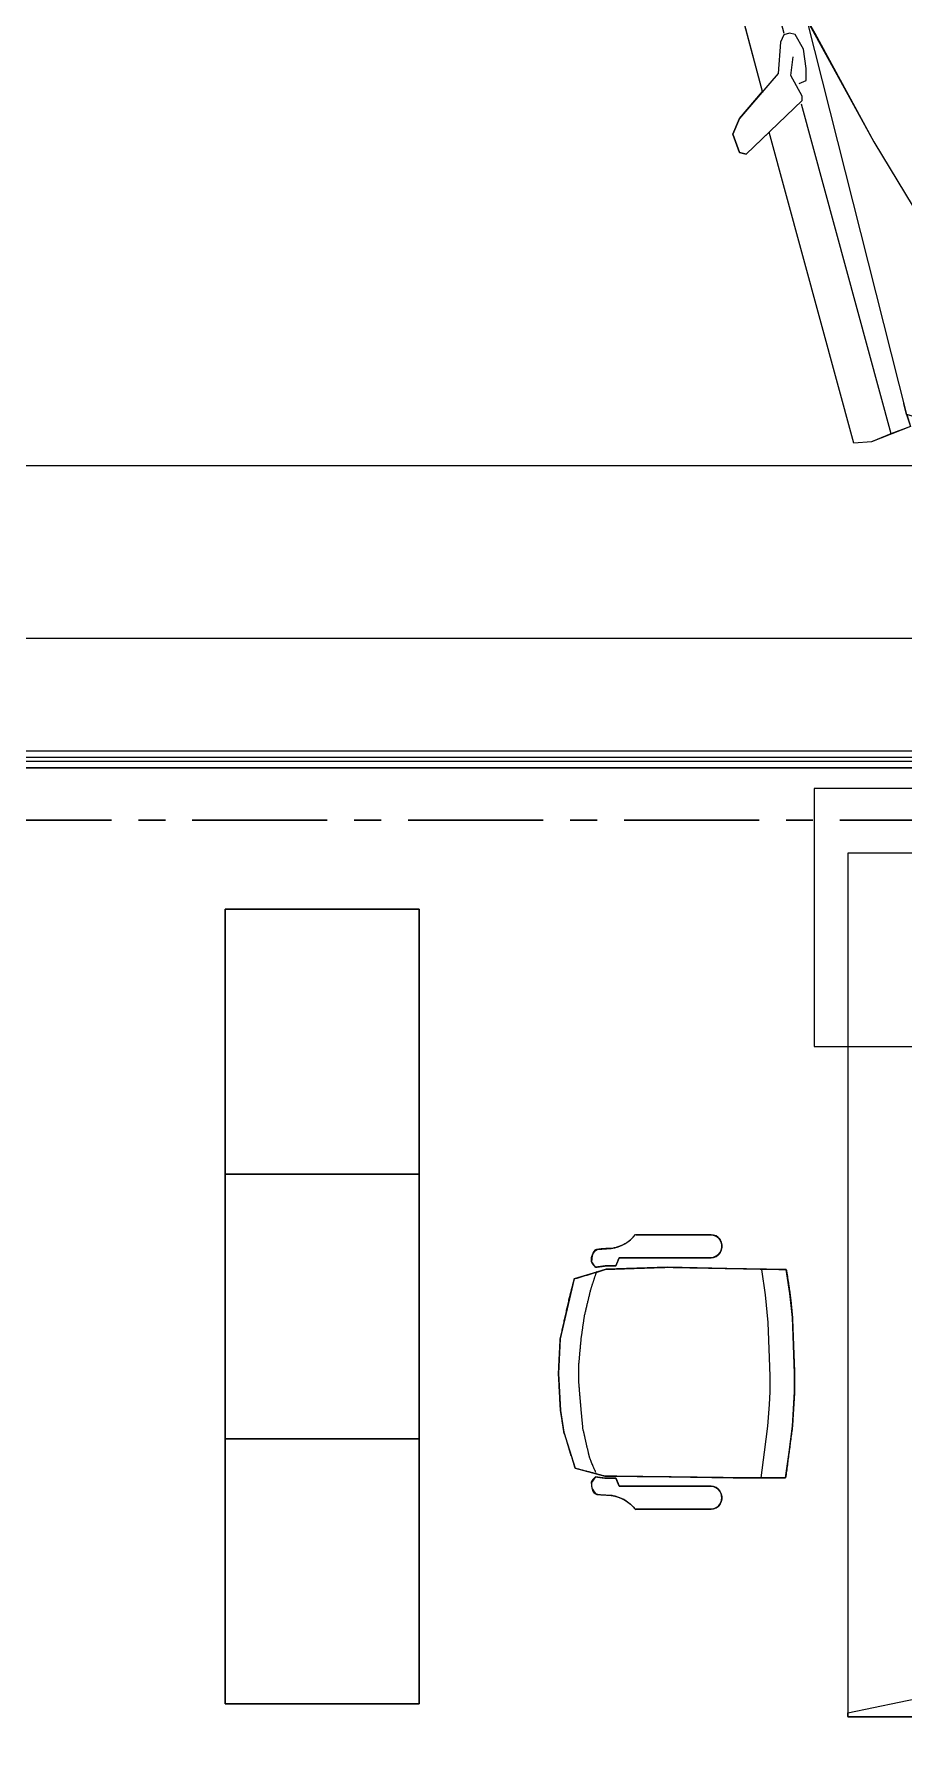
# Model space of a CAD drawing. Extents: x -2598 to 23780, y 0 to 8114.
# Drawn here: x 1315 to 1516.4, y 1128.3 to 1524.9 of the extents above; entities that cross this region are included whole.
import ezdxf

# ---------------------------------------------------------------- set-up
doc = ezdxf.new("R2010")
doc.units = 0
doc.header["$LTSCALE"] = 25
doc.header["$MEASUREMENT"] = 0
doc.linetypes.add('CENTER', pattern=[2, 1.25, -0.25, 0.25, -0.25])
doc.layers.get('0').update_dxf_attribs({"color": 9, "lineweight": 9})
for name, color, linetype, lineweight in [('04', 9, 'Continuous', 9), ('05', 9, 'Continuous', 9), ('06D', 9, 'Continuous', 9), ('10', 9, 'Continuous', 9), ('15', 9, 'Continuous', 9), ('40', 9, 'Continuous', 9), ('40B', 9, 'Continuous', 9), ('E-KABLO', 7, 'Continuous', 30)]:
    doc.layers.add(name, color=color, linetype=linetype, lineweight=lineweight)

# ---------------------------------------------------------------- blocks, each defined once
blk = doc.blocks.new('Group-323-1')
for p, q in [((384784.0265, 69368.5095), (384784.2703, 69368.527)), ((384784.2703, 69368.527), (384784.4021, 69368.5228)), ((384784.4021, 69368.5228), (384784.7363, 69368.4631)), ((384783.5713, 69368.4048), (384783.609, 69368.4878)), ((384783.609, 69368.4878), (384783.6313, 69368.4913)), ((384783.6313, 69368.4913), (384783.6593, 69368.4854)), ((384783.6449, 69368.4667), (384783.663, 69368.4998)), ((384783.663, 69368.4998), (384783.7403, 69368.5033)), ((384783.7049, 69368.5004), (384784.6228, 69368.2891)), ((384783.7403, 69368.5033), (384784.0265, 69368.5095)), ((384783.5745, 69368.4113), (384783.6449, 69368.4667)), ((384783.631, 69368.4558), (384783.7074, 69368.4395)), ((384783.7131, 69368.4511), (384783.7105, 69368.438)), ((384783.7105, 69368.438), (384783.7223, 69368.4231)), ((384783.7219, 69368.4612), (384783.7131, 69368.4511)), ((384783.7613, 69368.4632), (384783.7219, 69368.4612)), ((384783.8035, 69368.4477), (384783.7613, 69368.4632)), ((384783.8281, 69368.4354), (384783.8035, 69368.4477)), ((384784.7363, 69368.4631), (384784.715, 69368.4056)), ((384783.7223, 69368.4231), (384783.784, 69368.3851)), ((384783.8016, 69368.4089), (384783.766, 69368.4339)), ((384783.8561, 69368.4106), (384783.8016, 69368.4089)), ((384783.8271, 69368.4179), (384783.8281, 69368.4354)), ((384783.8654, 69368.406), (384783.8561, 69368.4106)), ((384783.9165, 69368.2343), (384783.8654, 69368.406)), ((384783.871, 69368.4001), (384784.645, 69368.2361)), ((384784.715, 69368.4056), (384784.6751, 69368.3445)), ((384783.8082, 69368.3333), (384783.5708, 69368.3847)), ((384783.784, 69368.3851), (384783.7954, 69368.3578)), ((384783.7954, 69368.3578), (384783.8361, 69368.258)), ((384784.6751, 69368.3445), (384784.6231, 69368.2893)), ((384784.626, 69368.1499), (384783.8955, 69368.3044)), ((384784.6228, 69368.2891), (384784.5969, 69368.2948)), ((384784.6231, 69368.2893), (384784.6514, 69368.2844)), ((384784.6514, 69368.2844), (384784.6458, 69368.2359)), ((384783.8361, 69368.258), (384783.8613, 69368.2275)), ((384783.8613, 69368.2275), (384783.9062, 69368.2214)), ((384783.9062, 69368.2214), (384783.9165, 69368.2343)), ((384784.6458, 69368.2359), (384784.642, 69368.1874)), ((384784.642, 69368.1874), (384784.626, 69368.1499))]:
    blk.add_line(p, q)
blk.add_lwpolyline([(384783.6295, 69368.491), (384783.6556, 69368.4862), (384783.663, 69368.4998), (384784.0265, 69368.5095), (384784.2703, 69368.527), (384784.4021, 69368.5228), (384784.7363, 69368.4631), (384784.715, 69368.4056), (384784.6751, 69368.3445), (384784.6228, 69368.2891), (384784.6514, 69368.2844), (384784.642, 69368.1874), (384784.626, 69368.1499), (384783.8955, 69368.3044), (384783.9165, 69368.2343), (384783.9062, 69368.2214), (384783.8613, 69368.2275), (384783.8361, 69368.258), (384783.8051, 69368.334), (384783.5708, 69368.3847)], close=True)
blk = doc.blocks.new('p-audi_arac')
at = {"layer": '06D', "lineweight": 0, "flags": 128}
blk.add_lwpolyline([(695.6, 0.8), (-4.4, 0.8), (-4.4, 400.8), (695.6, 400.8)], close=True, dxfattribs=at)
at = {"layer": '04', "xscale": 99.99999999999999, "yscale": 99.99999999999999, "zscale": 99.99999999999999, "rotation": 117.1763778173343}
blk.add_blockref('Group-323-1', (23745751.03, -31061967.79), dxfattribs=at)
blk = doc.blocks.new('Group-41-1')
for p, q in [((384804.5645, 69162.035), (384804.5645, 69161.585)), ((384805.1779, 69162.035), (384804.5645, 69162.035)), ((384805.1779, 69161.585), (384805.1779, 69162.035)), ((384804.5645, 69161.585), (384805.1779, 69161.585))]:
    blk.add_line(p, q)
at = {"flags": 128}
blk.add_lwpolyline([(384804.5645, 69162.035), (384805.1779, 69162.035), (384805.1779, 69161.585), (384804.5645, 69161.585)], close=True, dxfattribs=at)
blk = doc.blocks.new('Group-42-1')
at = {"layer": '05', "color": 7}
for p in [(-1.2267, 0), (-0.6133, 0), (0, 0)]:
    blk.add_blockref('Group-41-1', p, dxfattribs=at)
blk = doc.blocks.new('Group-258-1')
at = {"linetype": 'Continuous'}
for p, q in [((384800.0983, 69164.505), (384800.0936, 69164.5084)), ((384800.71, 69164.505), (384800.7146, 69164.5084)), ((384800.2257, 69164.3995), (384800.1668, 69164.4084)), ((384800.6491, 69164.4097), (384800.5895, 69164.4019)), ((384800.2892, 69164.3936), (384800.2257, 69164.3995)), ((384800.3717, 69164.3904), (384800.2892, 69164.3936)), ((384800.4137, 69164.389), (384800.3717, 69164.3904)), ((384800.4502, 69164.389), (384800.4137, 69164.389)), ((384800.4792, 69164.3908), (384800.4502, 69164.389)), ((384800.5299, 69164.394), (384800.4792, 69164.3908)), ((384800.5895, 69164.4019), (384800.5299, 69164.394))]:
    blk.add_line(p, q, dxfattribs=at)
at = {"linetype": 'Continuous', "flags": 128}
for points in [[(384800.0862, 69164.6997), (384800.0862, 69164.6409), (384800.0862, 69164.6409)], [(384800.722, 69164.6997), (384800.722, 69164.6409), (384800.722, 69164.6409)], [(384800.0862, 69164.6409), (384800.0862, 69164.5259), (384800.0862, 69164.6409)], [(384800.1395, 69164.5259), (384800.1395, 69164.6409), (384800.1395, 69164.6409)], [(384800.6687, 69164.5259), (384800.6687, 69164.6409), (384800.6687, 69164.6409)], [(384800.722, 69164.6409), (384800.722, 69164.5259), (384800.722, 69164.6409)], [(384800.0862, 69164.5259), (384800.0862, 69164.5259), (384800.087, 69164.52)], [(384800.0862, 69164.5259), (384800.087, 69164.52), (384800.087, 69164.52)], [(384800.1387, 69164.52), (384800.1387, 69164.52), (384800.1395, 69164.5259)], [(384800.1387, 69164.52), (384800.1395, 69164.5259), (384800.1395, 69164.5259)], [(384800.6695, 69164.52), (384800.6695, 69164.52), (384800.6687, 69164.5259)], [(384800.6695, 69164.52), (384800.6687, 69164.5259), (384800.6687, 69164.5259)], [(384800.722, 69164.5259), (384800.722, 69164.5259), (384800.7213, 69164.52)], [(384800.722, 69164.5259), (384800.7213, 69164.52), (384800.7213, 69164.52)], [(384800.087, 69164.52), (384800.087, 69164.52), (384800.0892, 69164.5143)], [(384800.087, 69164.52), (384800.0892, 69164.5143), (384800.0892, 69164.5143)], [(384800.0892, 69164.5143), (384800.0892, 69164.5143), (384800.0929, 69164.5094)], [(384800.0892, 69164.5143), (384800.0936, 69164.5084), (384800.0929, 69164.5094)], [(384800.0977, 69164.5054), (384800.0977, 69164.5054), (384800.1034, 69164.5026)], [(384800.0977, 69164.5054), (384800.1034, 69164.5026), (384800.1034, 69164.5026)], [(384800.1034, 69164.5026), (384800.1034, 69164.5026), (384800.1096, 69164.5011)], [(384800.1034, 69164.5026), (384800.1096, 69164.5011), (384800.1096, 69164.5011)], [(384800.1096, 69164.5011), (384800.1096, 69164.5011), (384800.1161, 69164.5011)], [(384800.1096, 69164.5011), (384800.1161, 69164.5011), (384800.1161, 69164.5011)], [(384800.1161, 69164.5011), (384800.1161, 69164.5011), (384800.1223, 69164.5026)], [(384800.1161, 69164.5011), (384800.1223, 69164.5026), (384800.1223, 69164.5026)], [(384800.1223, 69164.5026), (384800.1223, 69164.5026), (384800.128, 69164.5054)], [(384800.1223, 69164.5026), (384800.128, 69164.5054), (384800.128, 69164.5054)], [(384800.128, 69164.5054), (384800.128, 69164.5054), (384800.1328, 69164.5094)], [(384800.128, 69164.5054), (384800.1328, 69164.5094), (384800.1328, 69164.5094)], [(384800.1328, 69164.5094), (384800.1328, 69164.5094), (384800.1365, 69164.5143)], [(384800.1328, 69164.5094), (384800.1365, 69164.5143), (384800.1365, 69164.5143)], [(384800.1365, 69164.5143), (384800.1365, 69164.5143), (384800.1387, 69164.52)], [(384800.1365, 69164.5143), (384800.1387, 69164.52), (384800.1387, 69164.52)], [(384800.6718, 69164.5143), (384800.6718, 69164.5143), (384800.6695, 69164.52)], [(384800.6718, 69164.5143), (384800.6695, 69164.52), (384800.6695, 69164.52)], [(384800.6754, 69164.5094), (384800.6754, 69164.5094), (384800.6718, 69164.5143)], [(384800.6754, 69164.5094), (384800.6718, 69164.5143), (384800.6718, 69164.5143)], [(384800.6802, 69164.5054), (384800.6802, 69164.5054), (384800.6754, 69164.5094)], [(384800.6802, 69164.5054), (384800.6754, 69164.5094), (384800.6754, 69164.5094)], [(384800.6859, 69164.5026), (384800.6859, 69164.5026), (384800.6802, 69164.5054)], [(384800.6859, 69164.5026), (384800.6802, 69164.5054), (384800.6802, 69164.5054)], [(384800.6922, 69164.5011), (384800.6922, 69164.5011), (384800.6859, 69164.5026)], [(384800.6922, 69164.5011), (384800.6859, 69164.5026), (384800.6859, 69164.5026)], [(384800.6986, 69164.5011), (384800.6986, 69164.5011), (384800.6922, 69164.5011)], [(384800.6986, 69164.5011), (384800.6922, 69164.5011), (384800.6922, 69164.5011)], [(384800.7048, 69164.5026), (384800.7048, 69164.5026), (384800.6986, 69164.5011)], [(384800.7048, 69164.5026), (384800.6986, 69164.5011), (384800.6986, 69164.5011)], [(384800.7105, 69164.5054), (384800.7105, 69164.5054), (384800.7048, 69164.5026)], [(384800.7105, 69164.5054), (384800.7048, 69164.5026), (384800.7048, 69164.5026)], [(384800.719, 69164.5143), (384800.7146, 69164.5084), (384800.7153, 69164.5094)], [(384800.719, 69164.5143), (384800.719, 69164.5143), (384800.7153, 69164.5094)], [(384800.7213, 69164.52), (384800.7213, 69164.52), (384800.719, 69164.5143)], [(384800.7213, 69164.52), (384800.719, 69164.5143), (384800.719, 69164.5143)]]:
    blk.add_lwpolyline(points, close=True, dxfattribs=at)
at = {"linetype": 'Continuous'}
for points in [[(384800.1886, 69164.8426), (384800.1775, 69164.8055), (384800.1663, 69164.7685)], [(384800.2312, 69164.8536), (384800.2099, 69164.8481), (384800.1886, 69164.8426)], [(384800.3272, 69164.8751), (384800.2792, 69164.8644), (384800.2312, 69164.8536)], [(384800.4074, 69164.8792), (384800.3673, 69164.8772), (384800.3272, 69164.8751)], [(384800.4932, 69164.8746), (384800.4503, 69164.8769), (384800.4074, 69164.8792)], [(384800.5432, 69164.8666), (384800.5182, 69164.8706), (384800.4932, 69164.8746)], [(384800.6271, 69164.8405), (384800.5851, 69164.8535), (384800.5432, 69164.8666)], [(384800.2113, 69164.8039), (384800.1911, 69164.7972), (384800.1708, 69164.7905)], [(384800.2746, 69164.8191), (384800.2429, 69164.8115), (384800.2113, 69164.8039)], [(384800.3252, 69164.8264), (384800.2999, 69164.8227), (384800.2746, 69164.8191)], [(384800.3841, 69164.8318), (384800.3546, 69164.8291), (384800.3252, 69164.8264)], [(384800.4307, 69164.8318), (384800.4074, 69164.8318), (384800.3841, 69164.8318)], [(384800.4872, 69164.8271), (384800.4589, 69164.8295), (384800.4307, 69164.8318)], [(384800.5356, 69164.8225), (384800.5114, 69164.8248), (384800.4872, 69164.8271)], [(384800.5919, 69164.8096), (384800.5638, 69164.8161), (384800.5356, 69164.8225)], [(384800.637, 69164.7924), (384800.6046, 69164.8075), (384800.5919, 69164.8096)], [(384800.6454, 69164.7717), (384800.6363, 69164.8061), (384800.6271, 69164.8405)], [(384800.1182, 69164.7571), (384800.1184, 69164.788), (384800.1261, 69164.8013), (384800.1481, 69164.8026)], [(384800.1481, 69164.8026), (384800.1523, 69164.8031), (384800.1616, 69164.7937)], [(384800.1585, 69164.7715), (384800.1583, 69164.7588), (384800.158, 69164.7461)], [(384800.1616, 69164.7937), (384800.1601, 69164.7826), (384800.1585, 69164.7715)], [(384800.1663, 69164.7685), (384800.1639, 69164.6975), (384800.1616, 69164.6266)], [(384800.6491, 69164.4746), (384800.6472, 69164.6232), (384800.6454, 69164.7717)], [(384800.6601, 69164.8026), (384800.656, 69164.8031), (384800.6466, 69164.7937)], [(384800.6466, 69164.7937), (384800.6482, 69164.7826), (384800.6497, 69164.7715)], [(384800.6497, 69164.7715), (384800.65, 69164.7588), (384800.6502, 69164.7461)], [(384800.69, 69164.7571), (384800.6898, 69164.788), (384800.6822, 69164.8013), (384800.6601, 69164.8026)], [(384800.0854, 69164.7011), (384800.1126, 69164.7212), (384800.1182, 69164.7571)], [(384800.158, 69164.7461), (384800.1488, 69164.7423), (384800.1395, 69164.7385)], [(384800.1395, 69164.7385), (384800.1395, 69164.6897), (384800.1395, 69164.6409)], [(384800.6502, 69164.7461), (384800.6595, 69164.7423), (384800.6687, 69164.7385)], [(384800.6687, 69164.7385), (384800.6687, 69164.6897), (384800.6687, 69164.6409)], [(384800.7229, 69164.7011), (384800.6957, 69164.7212), (384800.69, 69164.7571)], [(384800.1616, 69164.6266), (384800.1642, 69164.4892), (384800.1668, 69164.3518)], [(384800.6491, 69164.3531), (384800.6491, 69164.4138), (384800.6491, 69164.4746)], [(384800.1668, 69164.3518), (384800.2302, 69164.3409), (384800.278, 69164.3374)], [(384800.278, 69164.3374), (384800.3427, 69164.3349), (384800.4074, 69164.3324)], [(384800.4074, 69164.3324), (384800.4288, 69164.3324), (384800.4502, 69164.3324)], [(384800.4502, 69164.3324), (384800.4901, 69164.3349), (384800.5299, 69164.3374)], [(384800.5299, 69164.3374), (384800.5895, 69164.3452), (384800.6491, 69164.3531)]]:
    blk.add_open_spline(points, degree=2, dxfattribs=at)
at = {"layer": '40'}
blk.add_lwpolyline([(384800.6491, 69164.3531), (384800.5895, 69164.3452), (384800.5299, 69164.3374), (384800.4502, 69164.3324), (384800.4074, 69164.3324), (384800.3427, 69164.3349), (384800.278, 69164.3374), (384800.2222, 69164.3433), (384800.1668, 69164.3518), (384800.1642, 69164.4892), (384800.1616, 69164.6266), (384800.1639, 69164.6975), (384800.1663, 69164.7685), (384800.1732, 69164.7913), (384800.1886, 69164.8426), (384800.3272, 69164.8751), (384800.4074, 69164.8792), (384800.4932, 69164.8746), (384800.5432, 69164.8666), (384800.6271, 69164.8405), (384800.6454, 69164.7717), (384800.6472, 69164.6232), (384800.6491, 69164.4746), (384800.6491, 69164.4097)], close=True, dxfattribs=at)
for points in [[(384800.1395, 69164.7385), (384800.158, 69164.7461), (384800.1583, 69164.7588), (384800.1585, 69164.7715), (384800.1616, 69164.7937), (384800.1481, 69164.8026, 0.293897), (384800.1206, 69164.7899), (384800.1182, 69164.7571, -0.205), (384800.0854, 69164.7011), (384800.0862, 69164.6997), (384800.0862, 69164.5259, 0.937941), (384800.1395, 69164.5259)], [(384800.6687, 69164.7385), (384800.6502, 69164.7461), (384800.65, 69164.7588), (384800.6497, 69164.7715), (384800.6466, 69164.7937), (384800.6601, 69164.8026, -0.293897), (384800.6877, 69164.7899), (384800.69, 69164.7571, 0.205), (384800.7229, 69164.7011), (384800.722, 69164.6997), (384800.722, 69164.5259, -0.937941), (384800.6687, 69164.5259)]]:
    blk.add_lwpolyline(points, format="xyb", close=True, dxfattribs=at)
blk = doc.blocks.new('p-ma-audi')
for p, q in [((-7.57, 155.19), (-7.57, 200)), ((-85.7, 155.19), (-7.57, 155.19))]:
    blk.add_line(p, q)
at = {"flags": 128}
for points in [[(-7.57, 200), (-7.57, 214.96), (-93.45, 214.96), (-93.45, 155.19), (-85.7, 155.19)], [(-85.7, 0.04), (-85.7, 0.94), (-61.93, 5.88), (-23.62, 5.88), (0, 0.73), (0, 0), (-85.67, 0)]]:
    blk.add_lwpolyline(points, dxfattribs=at)
for points in [[(-85.7, 200), (-85.7, 0), (0, 0), (0, 200), (-85.7, 200)], [(-85.7, 200), (-85.7, 0), (0, 0), (0, 200)]]:
    blk.add_lwpolyline(points, close=True, dxfattribs=at)
blk = doc.blocks.new('*U344')
at = {"layer": '06D'}
for points in [[(4.95, 4), (775.05, 4)], [(4.95, 0), (775.04, 0)]]:
    blk.add_lwpolyline(points, dxfattribs=at)
at = {"layer": '15'}
for points in [[(1.96, 2.5), (778.04, 2.5)], [(778.04, 1.5), (1.96, 1.5)]]:
    blk.add_lwpolyline(points, dxfattribs=at)
blk = doc.blocks.new('p-zemin kat')
at = {"layer": '40'}
blk.add_lwpolyline([(1964.5, 1355), (1184.5, 1355), (1184.5, 1943), (1964.5, 1943)], close=True, dxfattribs=at)
at = {"layer": '40B'}
blk.add_lwpolyline([(3287.33, 2825), (2222.5, 2825), (2222.5, 2815), (1955, 2815), (1955, 1945), (1959.5, 1945), (1959.5, 1385), (1162.5, 1385), (1162.5, 730), (1392.5, 730), (1392.5, 325), (1522.5, 325), (1522.5, 725), (1802.6, 725), (1802.6, 730), (1831.78, 791.16), (1935.27, 740.05, -0.306949), (4278.59, 2070.68, 0.001238)], format="xyb", dxfattribs=at)
blk.add_lwpolyline([(1162.5, 1385), (1162.5, 1945), (1959.5, 1945), (1959.5, 1385)], close=True, dxfattribs=at)
at = {"linetype": 'Continuous'}
blk.add_blockref('*U344', (1184.5, 1355), dxfattribs=at)

msp = doc.modelspace()

# ---------------------------------------------------------------- linework, layer by layer
at = {"layer": 'E-KABLO', "color": 6, "linetype": 'CENTER'}
msp.add_line((1201.66, 1342.89), (1988, 1342.89), dxfattribs=at)

# ---------------------------------------------------------------- block references
at = {"layer": '04', "rotation": 180}
msp.add_blockref('p-audi_arac', (1918.1, 1825.8), dxfattribs=at)
at = {"layer": '05', "color": 7}
msp.add_blockref('p-ma-audi', (1589.17, 1135.28), dxfattribs=at)
at = {"layer": '05', "color": 7, "xscale": -100, "yscale": 100, "zscale": 100, "rotation": 90}
msp.add_blockref('Group-42-1', (6917562.73, 38481656.08), dxfattribs=at)
at = {"layer": '05', "color": 7, "extrusion": (0, 0, -1), "xscale": 100, "yscale": 100, "zscale": -100, "rotation": 270}
msp.add_blockref('Group-258-1', (-6917924.39, 38481255.54), dxfattribs=at)
at = {"layer": '10'}
msp.add_blockref('p-zemin kat', (0, 0), dxfattribs=at)

doc.saveas('drawing.dxf')
